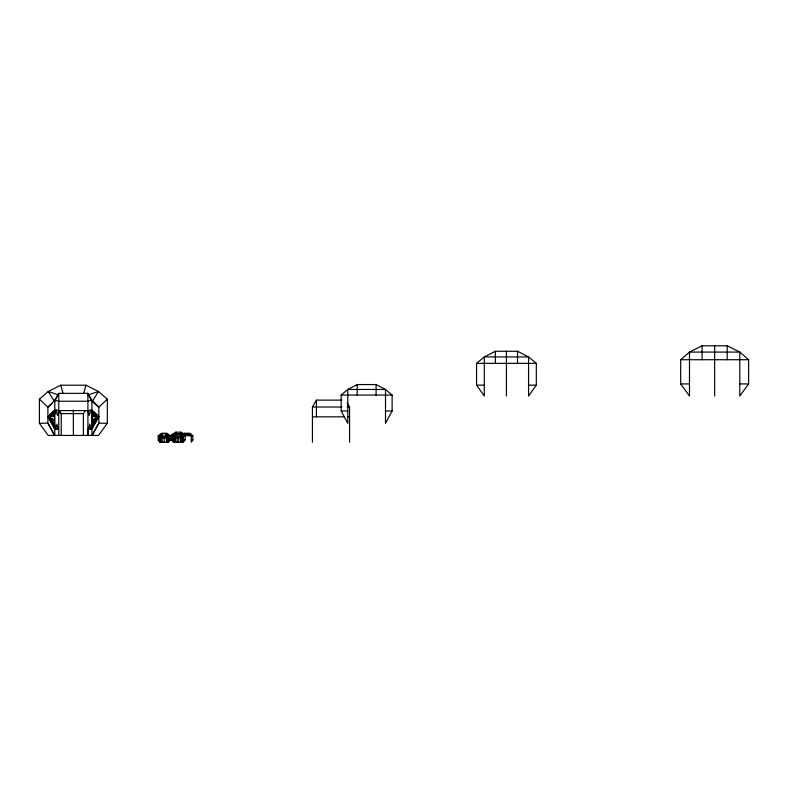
<?xml version="1.0" encoding="UTF-8"?>
<svg xmlns="http://www.w3.org/2000/svg" width="788" height="788" viewBox="0 0 788 788"><rect width="100%" height="100%" fill="white"/><g stroke="black" fill="none" stroke-linecap="round" stroke-linejoin="round"><path stroke-width="1.18" d="M161.973 434.986L162.003 433.262L166.426 433.262L170.198 435.675L170.198 440.029L168.642 442.216L159.787 442.216L158.24 440.029L158.24 435.675L162.003 433.262L159.334 437.576L159.334 440.187L160.417 442.216L158.24 440.029L160.417 440.187L160.417 437.576M92.56 427.943L92.777 422.26L93.201 426.781M93.614 426.022L93.9 418.871L94.54 424.358M168.268 440.709L168.307 439.576L168.396 440.482M168.474 440.334L168.534 438.896L168.662 439.999M96.008 421.698L96.254 416.556L96.628 420.565M168.957 439.468L169.006 438.433L168.139 440.945L167.342 440.945M182.885 439.468L182.934 438.433L183.013 439.241M50.087 420.565L50.462 416.556L50.708 421.698M53.515 426.781L53.939 422.26L54.155 427.943M159.688 439.773L159.757 439.113L159.334 440.187L160.713 442.216L160.713 435.173L161.51 433.794L167.332 433.794L168.139 435.173L168.139 442.216L168.139 435.173L167.43 435.173M160.457 440.482L160.545 439.576L160.585 440.709M173.705 439.241L173.774 438.433L173.833 439.468M174.384 440.482L174.473 439.576L174.512 440.709M97.013 414.882L96.628 418.241L96.008 413.927L95.447 416.419L94.855 412.843L94.333 416.419L93.693 411.74L93.073 415.227L92.521 410.627L91.92 414.074L90.59 410.252L89.251 415.443L87.901 410.627L58.775 410.627L54.796 410.065L47.891 416.586L54.796 429.105L58.775 429.105M183.092 438.098L183.013 438.768L182.422 437.468L183.456 438.443L182.412 440.334L182.471 438.896L182.589 439.999M52.175 424.358L52.816 418.871L53.101 426.022M160.191 439.999L160.319 438.896L160.378 440.334M174.118 439.999L174.246 438.896L174.306 440.334M54.323 428.248L54.796 424.929L55.712 429.105L57.032 424.102L57.859 429.105M160.614 440.778L161.156 439.94L161.323 440.945M174.552 440.778L175.094 439.94L175.261 440.945M168.642 434.68L168.642 435.675L170.198 435.675L167.686 437.576L167.391 438.837L169.075 438.768L168.139 437.133L160.713 437.133L159.688 439.389L159.629 438.837M158.24 435.675L159.334 437.576L160.122 437.695L159.334 439.123L159.797 439.96L160.102 438.788L160.102 439.832M88.857 429.105L89.684 424.102L91.004 429.105L91.92 424.929L92.393 428.248M167.529 440.945L167.686 439.94L168.228 440.778M181.457 440.945L181.624 439.94M51.013 422.26L51.712 418.32L51.712 423.53M173.892 439.576L174.03 438.788L174.03 439.832M58.312 394.818L48.206 391.498L39.4 399.132L39.4 423.333L48.206 435.439L98.51 435.439L107.316 423.333L107.316 399.132L98.51 391.498L85.931 385.204L60.784 385.204L48.206 391.498L54.49 401.565L58.775 393.35L87.892 393.35L91.92 400.235L98.825 407.169L98.825 423.107L92.226 435.439M174.641 435.173L173.262 436.562L173.262 439.743L174.581 442.216L174.641 435.173L175.438 433.794L181.27 433.794L182.067 435.173L174.641 435.173L173.262 436.562L171.567 434.946L175.842 432.169L180.876 432.169L183.387 433.42L180.245 434.454L176.473 434.454L173.33 433.42L174.581 435.439L175.438 435.173M161.51 435.173L160.713 435.173L159.334 437.576L167.686 437.576L168.839 438.404L167.874 437.173L167.608 438.217L167.332 437.251L160.713 437.133L159.334 437.576L159.797 438.68M54.49 401.565L54.796 400.235L58.775 401.23L87.901 401.23L91.92 400.235L91.92 435.439L98.825 423.107L107.316 423.333M83.735 393.222L85.931 385.204M180.245 434.454L180.876 432.169M165.51 434.986L166.426 433.262M166.603 440.187L170.198 440.029L166.603 442.216L169.075 439.241L166.603 439.123M181.27 440.945L182.067 440.945L182.067 442.216L183.456 439.743L183.456 436.562L182.126 435.439M392.119 411.001L385.509 423.333L385.509 389.459L376.083 384.564L357.21 384.564L347.784 389.459L341.174 395.064L341.174 411.001L347.784 423.333L347.784 389.459L385.509 389.459L392.119 395.064L392.119 411.001L385.509 411.001M87.901 410.627L91.92 410.065L98.825 416.586L91.92 429.105L87.941 429.105L87.941 435.439L87.892 393.35L91.329 400.491L91.92 400.235M182.067 442.216L183.456 439.743L185.15 439.793L185.15 434.946M54.727 400.491L58.775 393.35L58.775 435.439M174.631 435.222L175.438 433.794L175.438 442.216M312.442 442.216L312.442 407.012L316.421 400.127L341.903 400.127M83.38 435.439L83.38 413.611L85.34 410.558M182.58 442.216L183.614 440.758M192.843 440.029L191.287 442.216L191.287 434.395L189.071 433.262L184.648 433.262L180.885 435.675L180.885 440.029L182.432 442.216L182.432 434.395L191.287 434.395L192.843 435.675L192.843 440.029L191.287 440.029M536.323 385.125L528.571 396.019L528.571 356.925L517.509 351.261L495.366 351.261L484.305 356.925L476.553 363.347L476.553 385.125L484.305 396.019L484.305 356.925L528.571 356.925L536.323 363.347L536.323 385.125L528.571 385.125M185.15 439.793L183.387 442.216L173.33 442.216L171.567 439.793L171.567 434.946L172.178 435.675L172.178 440.029L173.724 442.216M748.6 383.923L739.794 396.019L739.794 352.078L727.216 345.784L702.069 345.784L689.49 352.078L680.684 359.722L680.684 383.923L689.49 396.019L689.49 352.078L739.794 352.078L748.6 359.722L748.6 383.923L739.794 383.923M159.334 440.187L159.954 439.576L160.713 440.945L161.51 440.945M107.316 399.132L98.825 407.169L92.226 401.565L98.51 391.498L88.404 394.818M175.438 440.945L174.641 440.945L173.262 438.443L174.641 437.133L181.27 437.133M52.018 403.663L47.891 407.169L47.891 423.107L54.49 435.439M168.957 437.911L167.686 439.123M167.332 437.251L168.139 437.133M173.626 438.098L173.705 438.768L174.916 437.173L175.182 438.217L175.448 437.251L174.641 437.133L181.801 437.173M39.4 423.333L47.891 423.107L54.796 435.439L54.796 400.235L47.891 407.169L39.4 399.132M174.581 439.743L171.567 439.793L172.178 440.029M680.684 359.722L748.6 359.722M476.553 363.347L536.323 363.347M680.684 383.923L689.49 383.923M476.553 385.125L484.305 385.125M341.174 395.064L392.119 395.064M312.442 407.012L341.903 407.012M347.203 407.012L349.567 407.012L349.567 442.216M341.174 411.001L347.784 411.001M83.38 413.611L61.247 413.611L59.159 412.4M47.891 416.586L54.49 416.586M92.226 416.586L98.825 416.586M312.442 416.842L344.326 416.842M347.557 416.842L349.567 416.842M52.294 423.107L54.49 423.107M92.226 423.107L95.525 423.107M166.426 434.395L168.189 434.395M180.885 435.675L192.843 435.675M182.126 436.562L183.456 436.562M173.262 438.443L174.581 438.443M182.126 438.443L183.456 438.443M159.334 439.123L160.417 439.123M180.885 440.029L182.432 440.029M54.796 410.065L58.814 410.627L57.465 415.443L56.125 410.252L54.796 414.074L54.195 410.627L53.643 415.227L53.023 411.74L52.382 416.419L51.86 412.843L51.269 416.419L50.708 413.927L50.087 418.241L49.703 414.882M160.713 437.133L161.51 437.251L161.244 438.217L160.979 437.173L160.23 438.404L160.122 437.695M59.947 411.572L61.247 413.611L61.247 435.439M347.272 403.082L349.567 407.012M173.262 439.743L174.641 442.216L174.581 436.562M181.27 437.251L181.536 438.217M176.473 434.454L175.842 432.169L175.941 433.262M60.784 385.204L62.981 393.222M182.826 439.576L182.688 438.788L182.688 439.832M168.898 439.576L168.75 438.788L168.75 439.832M95.703 422.26L94.993 418.32L94.993 423.53M181.27 433.794L181.27 442.216M727.216 345.784L727.216 359.722M714.647 345.784L714.647 396.019M702.069 345.784L702.069 359.722M517.509 351.261L517.509 363.347M506.438 351.261L506.438 396.019M495.366 351.261L495.366 363.347M376.083 384.564L376.083 395.064M357.21 384.564L357.21 395.064M316.421 400.127L316.421 416.842M189.071 433.262L189.071 435.675M184.648 433.262L184.648 435.675M180.363 442.216L180.363 437.842L175.941 437.842L175.941 442.216M178.354 437.37L178.354 442.216M178.147 436.769L178.147 442.216M167.342 442.216L167.332 433.794C170.976 436.847 157.827 436.838 161.51 433.794L161.51 442.216M166.603 436.66L166.603 442.216M166.426 442.216L166.426 437.842L162.003 437.842L162.003 442.216M165.056 436.66L165.056 437.576M164.219 436.769L164.219 442.216M161.964 436.66L161.964 437.576M159.787 434.68L159.787 435.675M92.226 410.696L92.226 427.589M87.892 393.35L87.892 395.645M73.353 410.026L73.353 435.439M54.49 411.878L54.49 426.466"/></g></svg>
